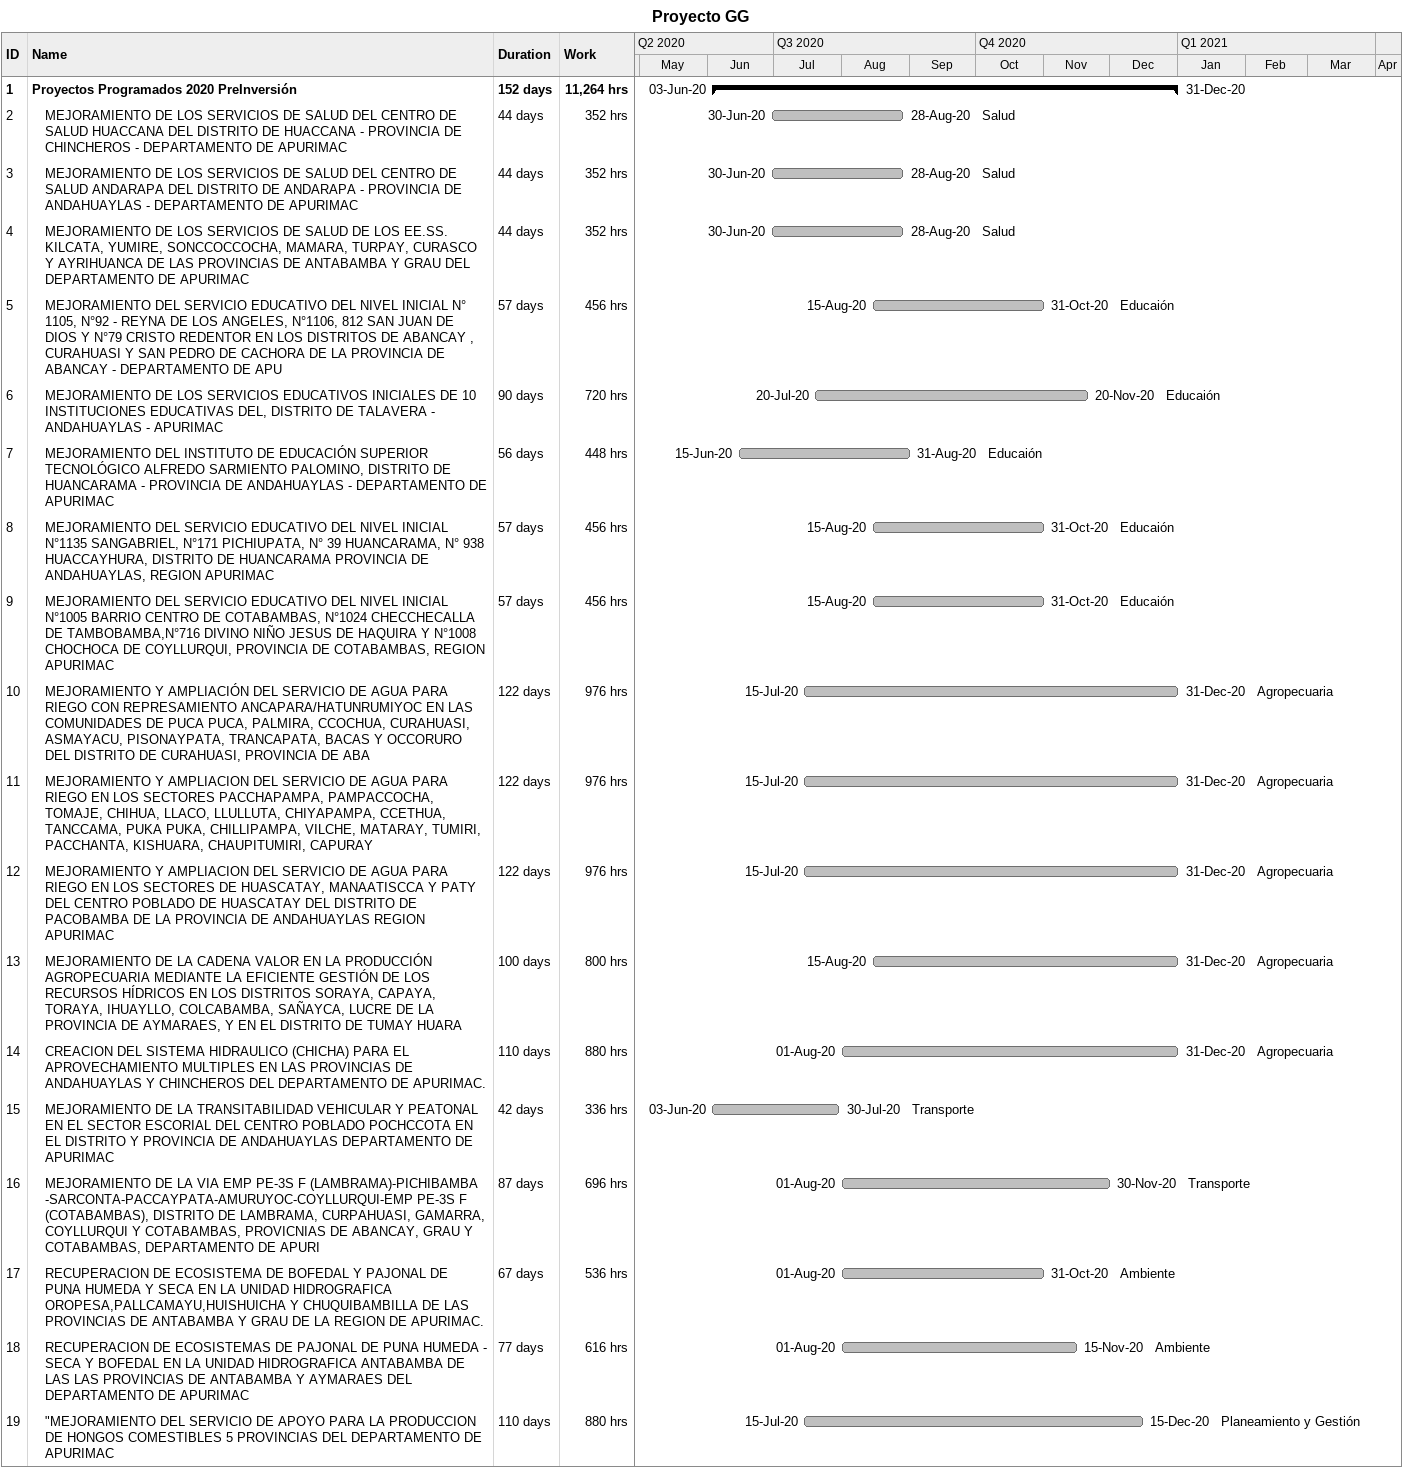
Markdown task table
Proyecto GG

| ID | Level | Task | Duration | Start | Finish | Resources | Work (h) |
|---|---|---|---|---|---|---|---|
| 1 | 1 | **Proyectos Programados 2020 PreInversión** | 152d | 2020-06-03 | 2020-12-31 |  | 11264 |
| 2 | 2 | MEJORAMIENTO DE LOS SERVICIOS DE SALUD DEL CENTRO DE SALUD HUACCANA DEL DISTRITO DE HUACCANA - PROVINCIA DE CHINCHEROS - DEPARTAMENTO DE APURIMAC | 44d | 2020-06-30 | 2020-08-28 | Salud | 352 |
| 3 | 2 | MEJORAMIENTO DE LOS SERVICIOS DE SALUD DEL CENTRO DE SALUD ANDARAPA DEL DISTRITO DE ANDARAPA - PROVINCIA DE ANDAHUAYLAS - DEPARTAMENTO DE APURIMAC | 44d | 2020-06-30 | 2020-08-28 | Salud | 352 |
| 4 | 2 | MEJORAMIENTO DE LOS SERVICIOS DE SALUD DE LOS EE.SS. KILCATA, YUMIRE, SONCCOCCOCHA, MAMARA, TURPAY, CURASCO Y AYRIHUANCA DE LAS PROVINCIAS DE ANTABAMBA Y GRAU DEL DEPARTAMENTO DE APURIMAC | 44d | 2020-06-30 | 2020-08-28 | Salud | 352 |
| 5 | 2 | MEJORAMIENTO DEL SERVICIO EDUCATIVO DEL NIVEL INICIAL N° 1105, N°92 - REYNA DE LOS ANGELES, N°1106, 812 SAN JUAN DE DIOS Y N°79 CRISTO REDENTOR EN LOS DISTRITOS DE ABANCAY , CURAHUASI Y SAN PEDRO DE CACHORA DE LA PROVINCIA DE ABANCAY - DEPARTAMENTO DE APU | 57d | 2020-08-15 | 2020-10-31 | Educaión | 456 |
| 6 | 2 | MEJORAMIENTO DE LOS SERVICIOS EDUCATIVOS INICIALES DE 10 INSTITUCIONES EDUCATIVAS DEL, DISTRITO DE TALAVERA - ANDAHUAYLAS - APURIMAC | 90d | 2020-07-20 | 2020-11-20 | Educaión | 720 |
| 7 | 2 | MEJORAMIENTO DEL INSTITUTO DE EDUCACIÓN SUPERIOR TECNOLÓGICO ALFREDO SARMIENTO PALOMINO, DISTRITO DE HUANCARAMA - PROVINCIA DE ANDAHUAYLAS - DEPARTAMENTO DE APURIMAC | 56d | 2020-06-15 | 2020-08-31 | Educaión | 448 |
| 8 | 2 | MEJORAMIENTO DEL SERVICIO EDUCATIVO DEL NIVEL INICIAL N°1135 SANGABRIEL, N°171 PICHIUPATA, N° 39 HUANCARAMA, N° 938 HUACCAYHURA, DISTRITO DE HUANCARAMA PROVINCIA DE ANDAHUAYLAS, REGION APURIMAC | 57d | 2020-08-15 | 2020-10-31 | Educaión | 456 |
| 9 | 2 | MEJORAMIENTO DEL SERVICIO EDUCATIVO DEL NIVEL INICIAL N°1005 BARRIO CENTRO DE COTABAMBAS, N°1024 CHECCHECALLA DE TAMBOBAMBA,N°716 DIVINO NIÑO JESUS DE HAQUIRA Y N°1008 CHOCHOCA DE COYLLURQUI, PROVINCIA DE COTABAMBAS, REGION APURIMAC | 57d | 2020-08-15 | 2020-10-31 | Educaión | 456 |
| 10 | 2 | MEJORAMIENTO Y AMPLIACIÓN DEL SERVICIO DE AGUA PARA RIEGO CON REPRESAMIENTO ANCAPARA/HATUNRUMIYOC EN LAS COMUNIDADES DE PUCA PUCA, PALMIRA, CCOCHUA, CURAHUASI, ASMAYACU, PISONAYPATA, TRANCAPATA, BACAS Y OCCORURO DEL DISTRITO DE CURAHUASI, PROVINCIA DE ABA | 122d | 2020-07-15 | 2020-12-31 | Agropecuaria | 976 |
| 11 | 2 | MEJORAMIENTO Y AMPLIACION DEL SERVICIO DE AGUA PARA RIEGO EN LOS SECTORES PACCHAPAMPA, PAMPACCOCHA, TOMAJE, CHIHUA, LLACO, LLULLUTA, CHIYAPAMPA, CCETHUA, TANCCAMA, PUKA PUKA, CHILLIPAMPA, VILCHE, MATARAY, TUMIRI, PACCHANTA, KISHUARA, CHAUPITUMIRI, CAPURAY | 122d | 2020-07-15 | 2020-12-31 | Agropecuaria | 976 |
| 12 | 2 | MEJORAMIENTO Y AMPLIACION DEL SERVICIO DE AGUA PARA RIEGO EN LOS SECTORES DE HUASCATAY, MANAATISCCA Y PATY DEL CENTRO POBLADO DE HUASCATAY DEL DISTRITO DE PACOBAMBA DE LA PROVINCIA DE ANDAHUAYLAS REGION APURIMAC | 122d | 2020-07-15 | 2020-12-31 | Agropecuaria | 976 |
| 13 | 2 | MEJORAMIENTO DE LA CADENA VALOR EN LA PRODUCCIÓN AGROPECUARIA MEDIANTE LA EFICIENTE GESTIÓN DE LOS RECURSOS HÍDRICOS EN LOS DISTRITOS SORAYA, CAPAYA, TORAYA, IHUAYLLO, COLCABAMBA, SAÑAYCA, LUCRE DE LA PROVINCIA DE AYMARAES, Y EN EL DISTRITO DE TUMAY HUARA | 100d | 2020-08-15 | 2020-12-31 | Agropecuaria | 800 |
| 14 | 2 | CREACION DEL SISTEMA HIDRAULICO (CHICHA) PARA EL APROVECHAMIENTO MULTIPLES EN LAS PROVINCIAS DE ANDAHUAYLAS Y CHINCHEROS DEL DEPARTAMENTO DE APURIMAC. | 110d | 2020-08-01 | 2020-12-31 | Agropecuaria | 880 |
| 15 | 2 | MEJORAMIENTO DE LA TRANSITABILIDAD VEHICULAR Y PEATONAL EN EL SECTOR ESCORIAL DEL CENTRO POBLADO POCHCCOTA EN EL DISTRITO Y PROVINCIA DE ANDAHUAYLAS DEPARTAMENTO DE APURIMAC | 42d | 2020-06-03 | 2020-07-30 | Transporte | 336 |
| 16 | 2 | MEJORAMIENTO DE LA VIA EMP PE-3S F (LAMBRAMA)-PICHIBAMBA -SARCONTA-PACCAYPATA-AMURUYOC-COYLLURQUI-EMP PE-3S F (COTABAMBAS), DISTRITO DE LAMBRAMA, CURPAHUASI, GAMARRA, COYLLURQUI Y COTABAMBAS, PROVICNIAS DE ABANCAY, GRAU Y COTABAMBAS, DEPARTAMENTO DE APURI | 87d | 2020-08-01 | 2020-11-30 | Transporte | 696 |
| 17 | 2 | RECUPERACION DE ECOSISTEMA DE BOFEDAL Y PAJONAL DE PUNA HUMEDA Y SECA EN LA UNIDAD HIDROGRAFICA OROPESA,PALLCAMAYU,HUISHUICHA Y CHUQUIBAMBILLA DE LAS PROVINCIAS DE ANTABAMBA Y GRAU DE LA REGION DE APURIMAC. | 67d | 2020-08-01 | 2020-10-31 | Ambiente | 536 |
| 18 | 2 | RECUPERACION DE ECOSISTEMAS DE PAJONAL DE PUNA HUMEDA - SECA Y BOFEDAL EN LA UNIDAD HIDROGRAFICA ANTABAMBA DE LAS LAS PROVINCIAS DE ANTABAMBA Y AYMARAES DEL DEPARTAMENTO DE APURIMAC | 77d | 2020-08-01 | 2020-11-15 | Ambiente | 616 |
| 19 | 2 | "MEJORAMIENTO DEL SERVICIO DE APOYO PARA LA PRODUCCION DE HONGOS COMESTIBLES 5 PROVINCIAS DEL DEPARTAMENTO DE APURIMAC | 110d | 2020-07-15 | 2020-12-15 | Planeamiento y Gestión | 880 |
